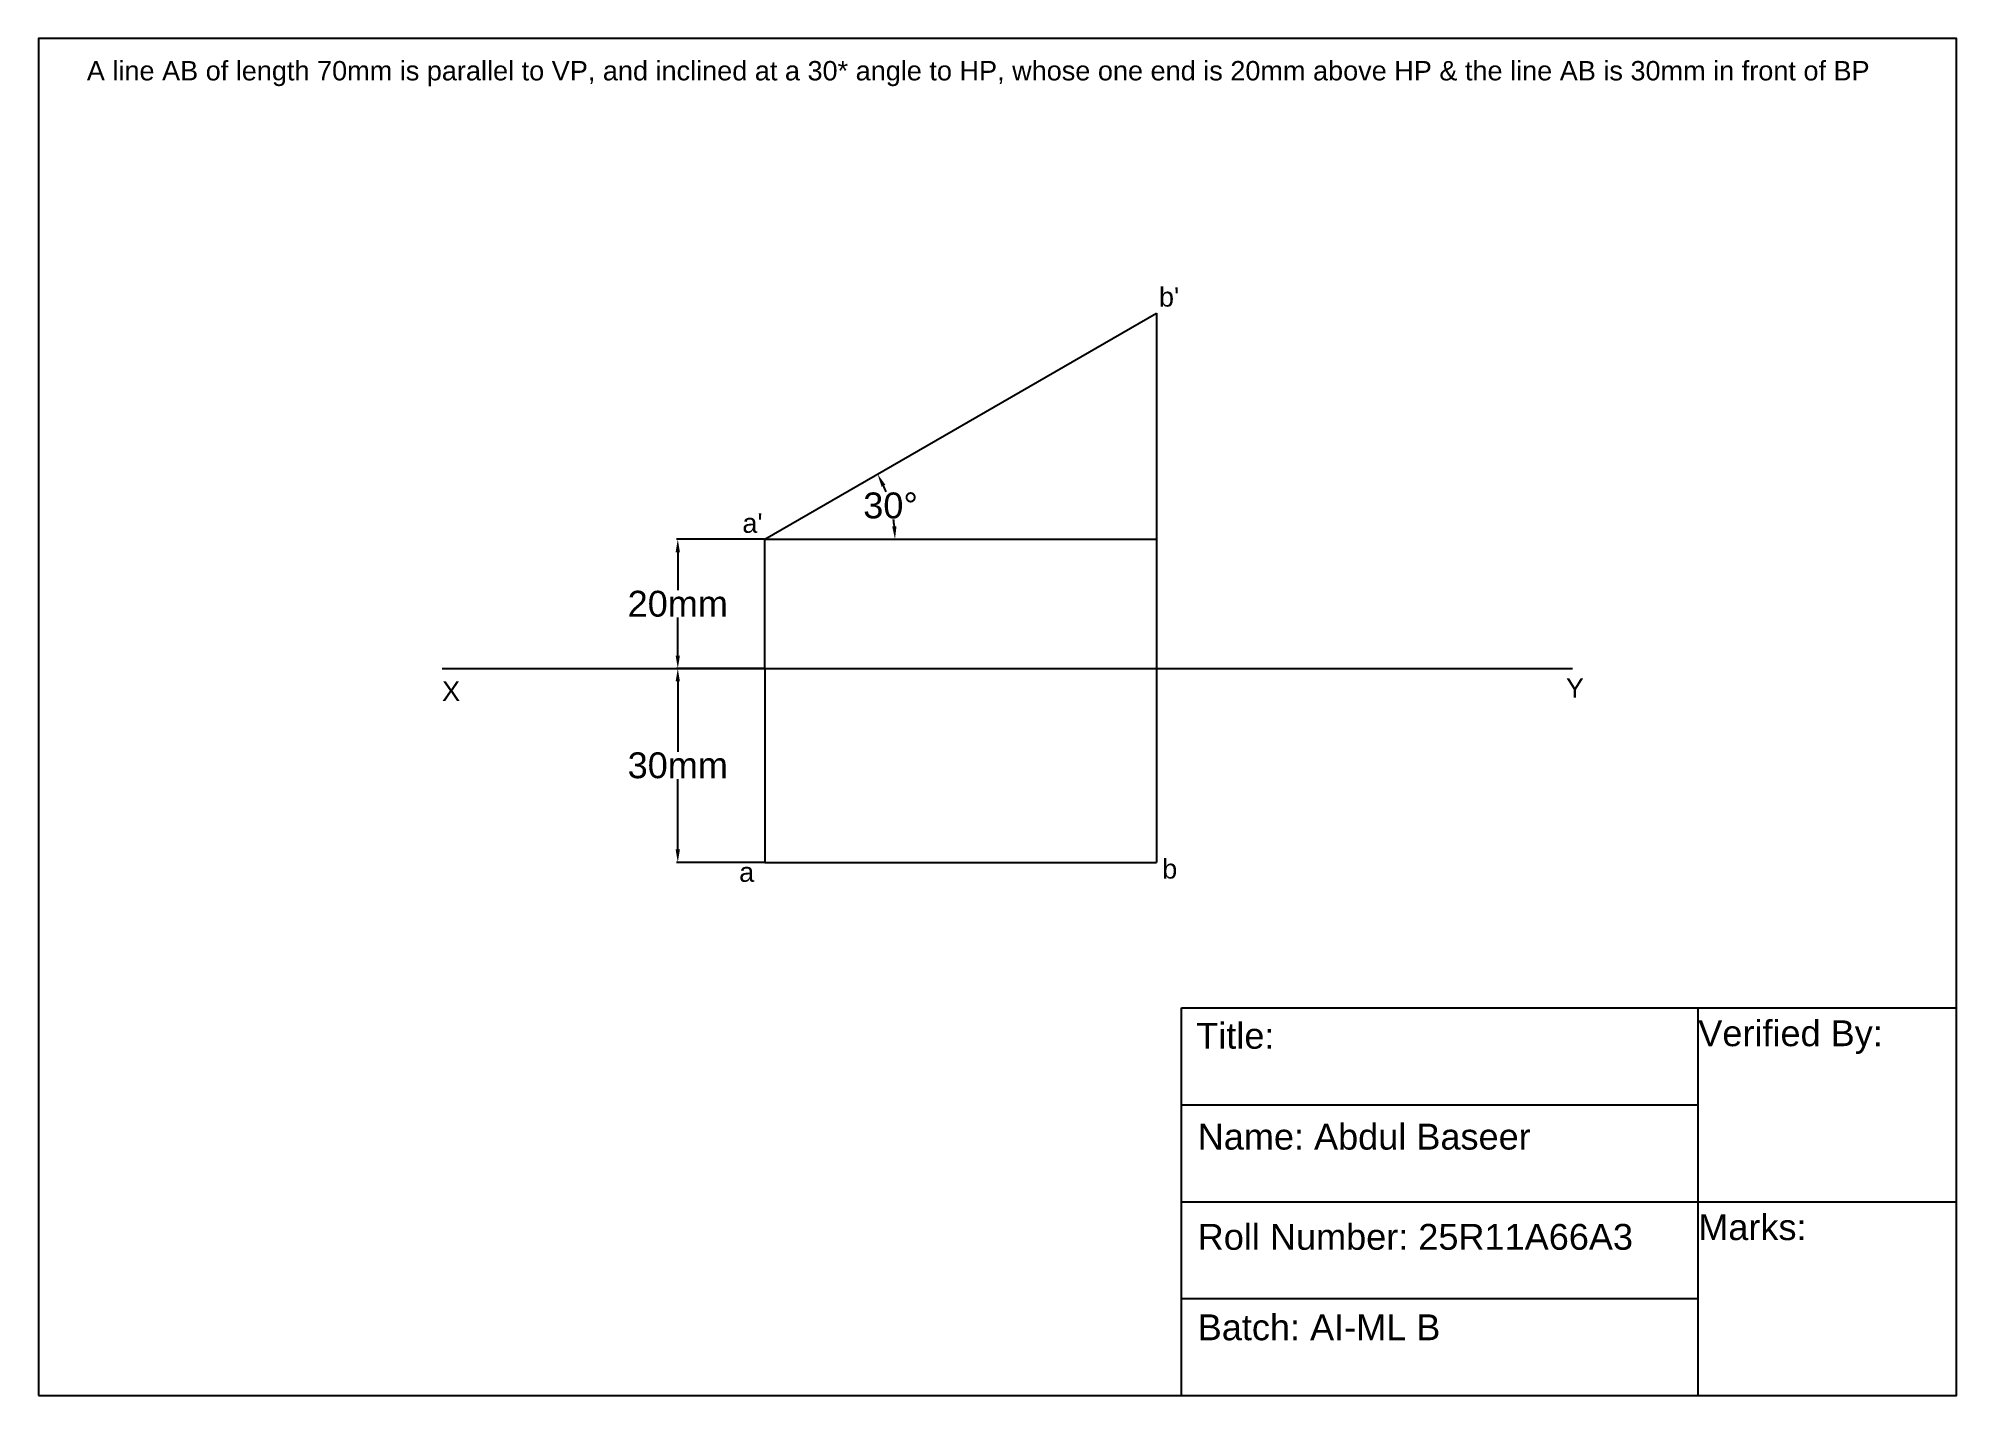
# Model space of a CAD drawing. Header units: millimetres. Extents: x 0 to 297, y 0 to 210.
import ezdxf

# ---------------------------------------------------------------- set-up
doc = ezdxf.new("R2010")
doc.units = ezdxf.units.MM
doc.header["$MEASUREMENT"] = 0
for name, color, linetype, plot in [('GivenLine', 1, 'Continuous', False), ('ProjLine', 2, 'Continuous', False), ('ReferenceLine', 3, 'Continuous', False)]:
    doc.layers.add(name, color=color, linetype=linetype, plot=plot)
doc.styles.get("Standard").update_dxf_attribs({"font": 'arial.ttf'})
doc.dimstyles.get("Standard").update_dxf_attribs({"dimtxt": 4, "dimasz": 2, "dimexe": 0.18, "dimexo": 0.0625, "dimgap": 0.09, "dimtad": 0, "dimtih": 1, "dimtoh": 1, "dimdec": 4, "dimzin": 0, "dimdsep": 46, "dimtxsty": 'Standard', "dimcen": 0.09, "dimadec": 0, "dimazin": 0, "dimtfac": 1, "dimtdec": 4, "dimtofl": 0, "dimtmove": 0, "dimatfit": 3, "dimfxl": 1, "dimtolj": 1, "dimtzin": 0, "dimarcsym": 0})

# ---------------------------------------------------------------- blocks, each defined once
blk = doc.blocks.new('*D10')
at = {"color": 0, "lineweight": -2, "transparency": 16777216}
for p, q in [((112.44, 132.5), (98.82, 132.5)), ((99, 130.5), (99, 124.63)), ((99, 114.5), (99, 120.37)), ((112.44, 112.5), (98.82, 112.5))]:
    blk.add_line(p, q, dxfattribs=at)
at = {"color": 0, "transparency": 16777216}
for points in [[(98.67, 130.5), (99.33, 130.5), (99, 132.5)], [(98.67, 114.5), (99.33, 114.5), (99, 112.5)]]:
    blk.add_solid(points, dxfattribs=at)
at = {"layer": 'Defpoints', "color": 0, "transparency": 16777216}
for p in [(112.5, 132.5), (99, 112.5), (112.5, 112.5)]:
    blk.add_point(p, dxfattribs=at)
at = {"color": 0, "transparency": 16777216, "insert": (99, 122.5), "char_height": 4, "attachment_point": 5}
blk.add_mtext('\\A1;20mm', dxfattribs=at)
blk = doc.blocks.new('*D11')
at = {"color": 0, "lineweight": -2, "transparency": 16777216}
for p, q in [((112.44, 112.5), (98.82, 112.5)), ((99, 110.5), (99, 99.63)), ((99, 84.5), (99, 95.37)), ((112.44, 82.5), (98.82, 82.5))]:
    blk.add_line(p, q, dxfattribs=at)
at = {"color": 0, "transparency": 16777216}
for points in [[(98.67, 110.5), (99.33, 110.5), (99, 112.5)], [(98.67, 84.5), (99.33, 84.5), (99, 82.5)]]:
    blk.add_solid(points, dxfattribs=at)
at = {"layer": 'Defpoints', "color": 0, "transparency": 16777216}
for p in [(112.5, 112.5), (99, 82.5), (112.5, 82.5)]:
    blk.add_point(p, dxfattribs=at)
at = {"color": 0, "transparency": 16777216, "insert": (99, 97.5), "char_height": 4, "attachment_point": 5}
blk.add_mtext('\\A1;30mm', dxfattribs=at)
blk = doc.blocks.new('*D12')
at = {"color": 0, "lineweight": -2, "transparency": 16777216}
for start, end in [(21.3958, 24.3053), (5.6947, 8.7909)]:
    blk.add_arc((112.5, 132.5), 20.13, start, end, dxfattribs=at)
at = {"color": 0, "transparency": 16777216}
for points in [[(130.55, 140.63), (131.14, 140.94), (129.93, 142.57)], [(132.86, 134.51), (132.2, 134.48), (132.63, 132.5)]]:
    blk.add_solid(points, dxfattribs=at)
at = {"layer": 'Defpoints', "color": 0, "transparency": 16777216}
for p in [(173.12, 167.5), (132.32, 136), (112.5, 132.5), (112.5, 132.5), (165.5, 132.5)]:
    blk.add_point(p, dxfattribs=at)
at = {"color": 0, "transparency": 16777216, "insert": (131.94, 137.71), "char_height": 4, "attachment_point": 5}
blk.add_mtext('\\A1;30°', dxfattribs=at)

msp = doc.modelspace()

# ---------------------------------------------------------------- linework, layer by layer
for p, q in [((177, 0), (177, 60)), ((177, 60), (297, 60)), ((257, 0), (257, 60)), ((177, 45), (257, 45)), ((177, 30), (297, 30)), ((177, 15), (257, 15))]:
    msp.add_line(p, q)
msp.add_lwpolyline([(0, 0), (297, 0), (297, 210), (0, 210)], close=True)
at = {"layer": 'GivenLine'}
for p, q in [((112.5, 132.5), (173.12178, 167.5)), ((112.5, 82.5), (173.12178, 82.5))]:
    msp.add_line(p, q, dxfattribs=at)
at = {"layer": 'ProjLine'}
for p, q in [((173.12178, 167.5), (173.12178, 82.5)), ((112.5, 112.5), (112.5, 132.5)), ((112.5, 112.5), (112.5, 82.5))]:
    msp.add_line(p, q, dxfattribs=at)
at = {"layer": 'ReferenceLine'}
for p, q in [((112.5, 132.5), (173.12178, 132.5)), ((62.5, 112.5), (237.5, 112.5))]:
    msp.add_line(p, q, dxfattribs=at)

# ---------------------------------------------------------------- texts
for s, height, p in [('A line AB of length 70mm is parallel to VP, and inclined at a 30* angle to HP, whose one end is 20mm above HP & the line AB is 30mm in front of BP', 3, (7.50614, 203.5)), ("b'", 3, (173.5, 168.5)), ("a'", 3, (109, 133.5)), ('X', 3, (62.5, 107.5)), ('Y', 3, (236.5, 108)), ('a', 3, (108.5, 79.5)), ('b', 3, (174, 80)), ('Title:', 4, (179.2727, 53.67697)), ('Verified By:', 4, (257, 54.06548)), ('Name: Abdul Baseer', 4, (179.5, 38.06548)), ('Roll Number: 25R11A66A3', 4, (179.5, 22.56548)), ('Marks:', 4, (257, 24.06548)), ('Batch: AI-ML B', 4, (179.5, 8.56548))]:
    msp.add_text(s, height=height).set_placement(p)

# ---------------------------------------------------------------- dimensions: what is measured, and where the dimension line sits
dim = msp.add_angular_dim_2l(base=(132.32499, 135.99568), line1=((112.5, 132.5), (165.5, 132.5)), line2=((112.5, 132.5), (173.12178, 167.5)), dimstyle='Standard')
dim.commit()
dim.dimension.update_dxf_attribs({"geometry": '*D12', "text_midpoint": (131.94488, 137.71024)})
for base, p1, p2, text, picture, middle in [((99, 112.5), (112.5, 132.5), (112.5, 112.5), '20mm', '*D10', (99, 122.5)), ((99, 82.5), (112.5, 112.5), (112.5, 82.5), '30mm', '*D11', (99, 97.5))]:
    dim = msp.add_linear_dim(base=base, p1=p1, p2=p2, angle=90, text=text, dimstyle='Standard')
    dim.commit()
    dim.dimension.update_dxf_attribs({"geometry": picture, "text_midpoint": middle})

doc.saveas('drawing.dxf')
